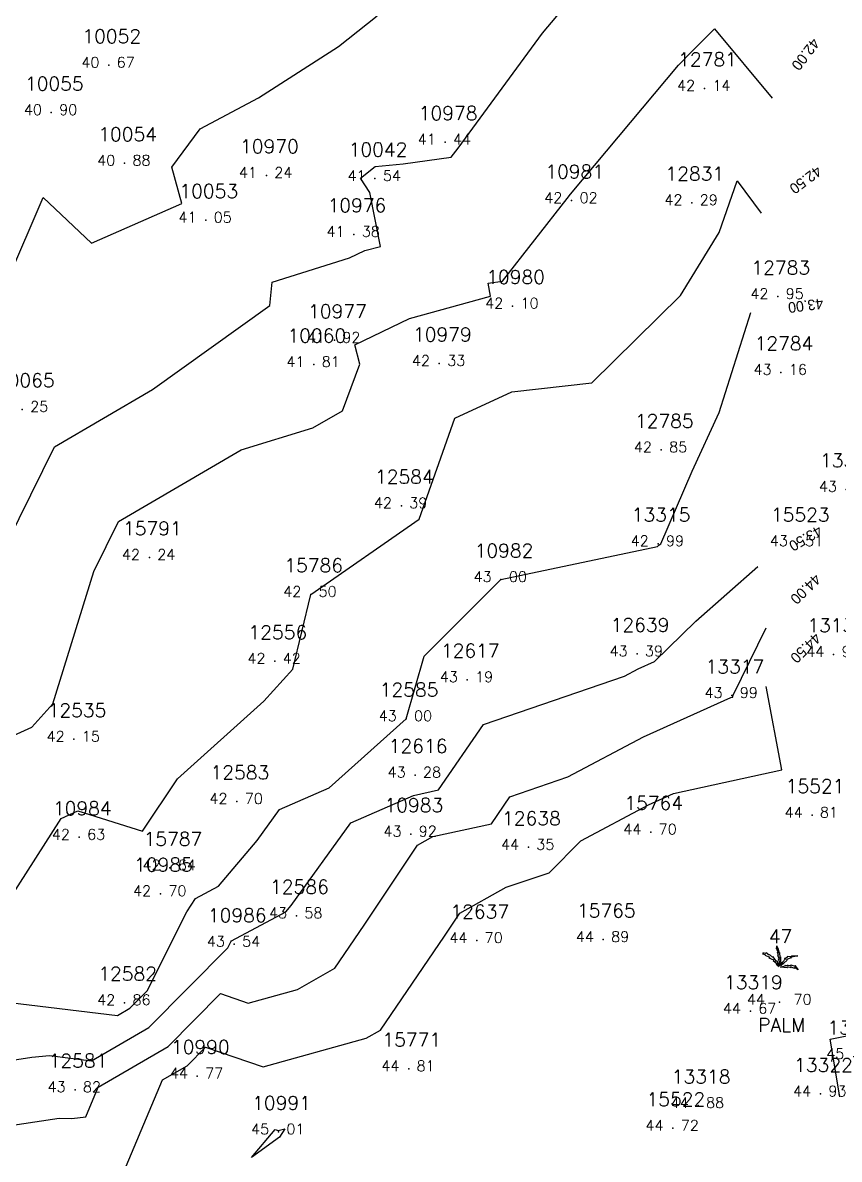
# Model space of a CAD drawing. Header units: millimetres. Extents: x 1412565 to 1412813, y 4931476 to 4931699.
# Drawn here: x 1412733.15 to 1412748.64, y 4931638.8 to 4931660.37 of the extents above; entities that cross this region are included whole.
import ezdxf
from ezdxf.enums import TextEntityAlignment as Align

# ---------------------------------------------------------------- set-up
doc = ezdxf.new("R2010")
doc.units = ezdxf.units.MM
for name, color, linetype in [('CIVIL', 50, 'Continuous'), ('CIVIL-DRAW', 80, 'Continuous'), ('CIVIL-NONAME', 130, 'Continuous'), ('CIVIL-TEXT', 240, 'Continuous'), ('CIVIL-Z', 50, 'Continuous'), ('Tcontours0', 7, 'Continuous'), ('Tcontours1', 7, 'Continuous'), ('Tcontours2', 7, 'Continuous')]:
    doc.layers.add(name, color=color, linetype=linetype)
doc.styles.add('CIVILCADMAIN', font='TXT.SHX')
doc.styles.add('MAVAT_HebTXT', font='hebtxt.shx')
doc.styles.get("Standard").update_dxf_attribs({"font": 'arial.ttf'})

# ---------------------------------------------------------------- blocks, each defined once
blk = doc.blocks.new('CIVIL-MA')
at = {"layer": 'CIVIL-DRAW'}
for points in [[(-0.029766, 3.39168), (-0.211154, 3.923261), (-0.275935, 3.858434), (-0.586886, 4.325189), (-0.651667, 4.273327), (-0.923749, 4.532635), (-0.949662, 4.467808), (-1.247656, 4.675254), (-1.325394, 4.623393), (-1.571563, 4.675254), (-1.532694, 4.584496), (-1.597476, 4.584496), (-1.33835, 4.532635), (-1.390175, 4.467808), (-0.910793, 4.286292), (-1.001487, 4.221465), (-0.560973, 4.03995), (-0.586886, 3.975123), (-0.211154, 3.650988), (-0.301848, 3.625057), (-0.029766, 3.39168)], [(0.009103, 3.469472), (-0.01681, 3.741746), (0.060928, 3.72878), (-0.081591, 4.117742), (0.009103, 4.091811), (-0.146372, 4.428912), (-0.068635, 4.441877), (-0.185241, 4.753047), (-0.094547, 4.727116), (-0.250023, 4.999389), (-0.146372, 4.960493), (-0.340717, 5.154974), (-0.237066, 5.129043), (-0.237066, 5.349455), (-0.159329, 5.038285), (-0.133416, 5.154974), (-0.029766, 4.649323), (0.022059, 4.727116), (0.035015, 4.260362), (0.099797, 4.325189), (0.099797, 3.767676), (0.177534, 3.793607), (0.035015, 3.521334)], [(0.112753, 3.469472), (0.371879, 3.780642), (0.281185, 3.780642), (0.605092, 4.156638), (0.488485, 4.156638), (0.799436, 4.312223), (0.734654, 4.338154), (1.265862, 4.37705), (1.149255, 4.402981), (1.745244, 4.390015), (1.032649, 4.260362), (1.123343, 4.221465), (0.682829, 4.052915), (0.734654, 4.001054), (0.125709, 3.443542)], [(0.125709, 3.365749), (0.579179, 3.443542), (0.514398, 3.508369), (0.825348, 3.482438), (0.760567, 3.534299), (1.136299, 3.482438), (1.084474, 3.547265), (1.486119, 3.417611), (1.473162, 3.495403), (1.797069, 3.08051), (1.44725, 3.287957), (1.44725, 3.197199), (1.071518, 3.352784), (1.110387, 3.262026), (0.708742, 3.365749), (0.760567, 3.274991), (0.086841, 3.326853)]]:
    blk.add_lwpolyline(points, dxfattribs=at)
blk.add_point((0, 0), dxfattribs=at)
blk.add_point((0, 0), dxfattribs=at)
at = {"layer": 'CIVIL-NONAME'}
blk.add_attdef('NAME', text='', height=1.8, dxfattribs=at).set_placement((0, 5.6), align=Align.CENTER)
at = {"layer": 'CIVIL-TEXT', "flags": 8}
blk.add_attdef('TEXT', text='', height=2, dxfattribs=at).set_placement((0.2, -3), align=Align.CENTER)
at = {"layer": 'CIVIL-Z'}
blk.add_attdef('Z1', text='', height=1.6, dxfattribs=at).set_placement((-1.35, -0.225), align=Align.RIGHT)
blk.add_attdef('Z2', (1.35, -0.225), '', height=1.6, dxfattribs=at)
blk = doc.blocks.new('CIVIL-ZZ')
at = {"layer": 'CIVIL-DRAW'}
blk.add_point((0, 0), dxfattribs=at)
at = {"layer": 'CIVIL-NONAME'}
blk.add_attdef('NAME', text='', height=1.8, dxfattribs=at).set_placement((0, 2.1), align=Align.CENTER)
at = {"layer": 'CIVIL-TEXT', "flags": 8}
blk.add_attdef('TEXT', text='', height=2, dxfattribs=at).set_placement((0.2, -3.3), align=Align.CENTER)
at = {"layer": 'CIVIL-Z'}
blk.add_attdef('Z1', text='', height=1.6, dxfattribs=at).set_placement((-0.75, -0.225), align=Align.RIGHT)
blk.add_attdef('Z2', (0.75, -0.225), '', height=1.6, dxfattribs=at)

msp = doc.modelspace()

# ---------------------------------------------------------------- linework, layer by layer
at = {"layer": 'Tcontours0', "elevation": 45}
for points in [[(1412748.646, 4931639.986), (1412748.461, 4931641.078), (1412749.058, 4931641.199)], [(1412737.486, 4931638.832), (1412737.936, 4931639.364), (1412737.994, 4931639.344), (1412738.123, 4931639.38), (1412738.021, 4931639.221), (1412737.486, 4931638.832)]]:
    msp.add_lwpolyline(points, dxfattribs=at)
at = {"layer": 'Tcontours1'}
for points, elevation in [([(1412722.771, 4931647.747), (1412725.739, 4931648.36), (1412726.521, 4931648.81), (1412728.992, 4931651.402), (1412730.07, 4931653.312), (1412732.189, 4931653.925), (1412733.533, 4931657.051), (1412734.451, 4931656.185), (1412736.167, 4931656.938), (1412735.977, 4931657.623), (1412736.511, 4931658.35), (1412737.619, 4931658.941), (1412739.139, 4931659.915), (1412739.87, 4931660.497)], 41), ([(1412732.549, 4931646.649), (1412733.322, 4931647.002), (1412733.72, 4931647.44), (1412734.496, 4931649.952), (1412734.966, 4931650.901), (1412737.291, 4931652.263), (1412738.653, 4931652.679), (1412739.214, 4931653.002), (1412739.54, 4931653.887), (1412739.448, 4931654.254), (1412740.487, 4931654.751), (1412742.022, 4931655.179), (1412741.974, 4931655.422), (1412742.246, 4931655.461), (1412743.477, 4931657.028), (1412743.539, 4931657.112), (1412745.586, 4931659.562), (1412745.848, 4931659.829), (1412746.272, 4931660.247), (1412747.361, 4931658.933)], 42), ([(1412732.901, 4931641.777), (1412734.943, 4931641.529), (1412735.181, 4931641.668), (1412735.508, 4931641.999), (1412736.26, 4931643.497), (1412736.428, 4931643.75), (1412736.859, 4931643.981), (1412737.595, 4931644.85), (1412738.021, 4931645.438), (1412738.958, 4931645.849), (1412740.42, 4931647.16), (1412740.762, 4931648.346), (1412742.22, 4931649.8), (1412745.19, 4931650.428), (1412745.214, 4931650.451), (1412745.251, 4931650.48), (1412745.846, 4931651.855), (1412746.358, 4931652.971), (1412746.958, 4931654.867)], 43), ([(1412730.226, 4931639.038), (1412733.837, 4931639.58), (1412734.08, 4931639.576), (1412734.344, 4931639.608), (1412734.58, 4931640.169), (1412735.904, 4931640.94), (1412736.898, 4931641.945), (1412737.423, 4931641.766), (1412738.359, 4931642.025), (1412739.067, 4931642.43), (1412739.622, 4931643.244), (1412740.638, 4931644.763), (1412740.925, 4931644.923), (1412742.037, 4931645.168), (1412742.39, 4931645.679), (1412743.491, 4931646.058), (1412744.921, 4931646.816), (1412746.578, 4931647.564), (1412746.619, 4931647.572), (1412746.621, 4931647.609), (1412747.247, 4931648.886)], 44)]:
    msp.add_lwpolyline(points, dxfattribs=dict(at, elevation=elevation))
at = {"layer": 'Tcontours2'}
for points, elevation in [([(1412732.623, 4931650.047), (1412733.749, 4931652.32), (1412735.609, 4931653.409), (1412737.834, 4931654.998), (1412737.882, 4931655.441), (1412739.348, 4931655.903), (1412739.635, 4931656.041), (1412739.932, 4931656.123), (1412739.73, 4931657.145), (1412739.555, 4931657.418), (1412739.833, 4931657.639), (1412740.362, 4931657.686), (1412741.276, 4931657.817), (1412741.408, 4931657.985), (1412743.009, 4931660.165), (1412743.824, 4931661.139)], 41.5), ([(1412732.914, 4931643.764), (1412733.875, 4931645.269), (1412734.193, 4931645.414), (1412735.42, 4931645.027), (1412736.086, 4931646.019), (1412737.724, 4931647.49), (1412738.273, 4931648.1), (1412738.61, 4931649.52), (1412740.671, 4931650.948), (1412741.347, 4931652.86), (1412742.426, 4931653.364), (1412743.944, 4931653.534), (1412745.623, 4931655.191), (1412746.359, 4931656.384), (1412746.698, 4931657.364), (1412747.158, 4931656.755)], 42.5), ([(1412725.837, 4931638.429), (1412726.859, 4931639.146), (1412727.851, 4931639.777), (1412728.85, 4931639.893), (1412729.961, 4931640.1), (1412730.208, 4931640.258), (1412733.322, 4931640.74), (1412733.657, 4931640.767), (1412734.453, 4931640.67), (1412735.542, 4931641.304), (1412737.038, 4931642.815), (1412737.093, 4931642.926), (1412737.106, 4931642.944), (1412738.136, 4931643.497), (1412738.237, 4931643.617), (1412739.374, 4931645.183), (1412740.562, 4931645.705), (1412741.032, 4931645.808), (1412741.89, 4931647.05), (1412744.564, 4931647.969), (1412744.822, 4931648.106), (1412745.13, 4931648.245), (1412745.914, 4931649.011), (1412747.093, 4931650.051)], 43.5), ([(1412734.909, 4931638.187), (1412735.801, 4931640.306), (1412736.265, 4931640.576), (1412736.614, 4931640.929), (1412737.709, 4931640.555), (1412739.662, 4931641.096), (1412739.933, 4931641.251), (1412741.149, 4931643.034), (1412741.439, 4931643.468), (1412742.32, 4931643.961), (1412743.134, 4931644.234), (1412743.734, 4931644.844), (1412745.02, 4931645.526), (1412745.494, 4931645.74), (1412747.545, 4931646.188), (1412747.247, 4931647.769)], 44.5)]:
    msp.add_lwpolyline(points, dxfattribs=dict(at, elevation=elevation))

# ---------------------------------------------------------------- block references
at = {"layer": 'CIVIL'}
ref = msp.add_blockref('CIVIL-ZZ', (1412734.78, 4931659.56, 40.67), dxfattribs=dict(at, xscale=0.2, yscale=0.2))
ref.add_attrib('Z2', '67', (1412734.93, 4931659.515), dxfattribs={"layer": 'CIVIL-Z', "height": 0.2, "style": 'CIVILCADMAIN'})
ref.add_attrib('Z1', '40', (1412734.26, 4931659.515), dxfattribs={"layer": 'CIVIL-Z', "height": 0.2, "style": 'CIVILCADMAIN'})
ref.add_attrib('NAME', '10052', (1412734.28, 4931659.98), dxfattribs={"layer": 'CIVIL-NONAME', "height": 0.26, "style": 'CIVILCADMAIN'})
ref = msp.add_blockref('CIVIL-ZZ', (1412746.08, 4931659.12, 42.14), dxfattribs=dict(at, xscale=0.2, yscale=0.2))
ref.add_attrib('Z2', '14', (1412746.23, 4931659.075), dxfattribs={"layer": 'CIVIL-Z', "height": 0.2, "style": 'CIVILCADMAIN'})
ref.add_attrib('Z1', '42', (1412745.56, 4931659.075), dxfattribs={"layer": 'CIVIL-Z', "height": 0.2, "style": 'CIVILCADMAIN'})
ref.add_attrib('NAME', '12781', (1412745.58, 4931659.54), dxfattribs={"layer": 'CIVIL-NONAME', "height": 0.26, "style": 'CIVILCADMAIN'})
ref = msp.add_blockref('CIVIL-ZZ', (1412733.69, 4931658.66, 40.9), dxfattribs=dict(at, xscale=0.2, yscale=0.2))
ref.add_attrib('Z2', '90', (1412733.84, 4931658.615), dxfattribs={"layer": 'CIVIL-Z', "height": 0.2, "style": 'CIVILCADMAIN'})
ref.add_attrib('Z1', '40', (1412733.17, 4931658.615), dxfattribs={"layer": 'CIVIL-Z', "height": 0.2, "style": 'CIVILCADMAIN'})
ref.add_attrib('NAME', '10055', (1412733.19, 4931659.08), dxfattribs={"layer": 'CIVIL-NONAME', "height": 0.26, "style": 'CIVILCADMAIN'})
ref = msp.add_blockref('CIVIL-ZZ', (1412741.16, 4931658.1, 41.44), dxfattribs=dict(at, xscale=0.2, yscale=0.2))
ref.add_attrib('Z2', '44', (1412741.31, 4931658.055), dxfattribs={"layer": 'CIVIL-Z', "height": 0.2, "style": 'CIVILCADMAIN'})
ref.add_attrib('Z1', '41', (1412740.64, 4931658.055), dxfattribs={"layer": 'CIVIL-Z', "height": 0.2, "style": 'CIVILCADMAIN'})
ref.add_attrib('NAME', '10978', (1412740.66, 4931658.52), dxfattribs={"layer": 'CIVIL-NONAME', "height": 0.26, "style": 'CIVILCADMAIN'})
ref = msp.add_blockref('CIVIL-ZZ', (1412735.08, 4931657.7, 40.88), dxfattribs=dict(at, xscale=0.2, yscale=0.2))
ref.add_attrib('Z2', '88', (1412735.23, 4931657.655), dxfattribs={"layer": 'CIVIL-Z', "height": 0.2, "style": 'CIVILCADMAIN'})
ref.add_attrib('Z1', '40', (1412734.56, 4931657.655), dxfattribs={"layer": 'CIVIL-Z', "height": 0.2, "style": 'CIVILCADMAIN'})
ref.add_attrib('NAME', '10054', (1412734.58, 4931658.12), dxfattribs={"layer": 'CIVIL-NONAME', "height": 0.26, "style": 'CIVILCADMAIN'})
ref = msp.add_blockref('CIVIL-ZZ', (1412737.77, 4931657.47, 41.24), dxfattribs=dict(at, xscale=0.2, yscale=0.2))
ref.add_attrib('Z2', '24', (1412737.92, 4931657.425), dxfattribs={"layer": 'CIVIL-Z', "height": 0.2, "style": 'CIVILCADMAIN'})
ref.add_attrib('Z1', '41', (1412737.25, 4931657.425), dxfattribs={"layer": 'CIVIL-Z', "height": 0.2, "style": 'CIVILCADMAIN'})
ref.add_attrib('NAME', '10970', (1412737.27, 4931657.89), dxfattribs={"layer": 'CIVIL-NONAME', "height": 0.26, "style": 'CIVILCADMAIN'})
ref = msp.add_blockref('CIVIL-ZZ', (1412739.83, 4931657.41, 41.54), dxfattribs=dict(at, xscale=0.2, yscale=0.2))
ref.add_attrib('Z2', '54', (1412739.98, 4931657.365), dxfattribs={"layer": 'CIVIL-Z', "height": 0.2, "style": 'CIVILCADMAIN'})
ref.add_attrib('Z1', '41', (1412739.31, 4931657.365), dxfattribs={"layer": 'CIVIL-Z', "height": 0.2, "style": 'CIVILCADMAIN'})
ref.add_attrib('NAME', '10042', (1412739.33, 4931657.83), dxfattribs={"layer": 'CIVIL-NONAME', "height": 0.26, "style": 'CIVILCADMAIN'})
ref = msp.add_blockref('CIVIL-ZZ', (1412743.56, 4931656.99, 42.02), dxfattribs=dict(at, xscale=0.2, yscale=0.2))
ref.add_attrib('Z2', '02', (1412743.71, 4931656.945), dxfattribs={"layer": 'CIVIL-Z', "height": 0.2, "style": 'CIVILCADMAIN'})
ref.add_attrib('Z1', '42', (1412743.04, 4931656.945), dxfattribs={"layer": 'CIVIL-Z', "height": 0.2, "style": 'CIVILCADMAIN'})
ref.add_attrib('NAME', '10981', (1412743.06, 4931657.41), dxfattribs={"layer": 'CIVIL-NONAME', "height": 0.26, "style": 'CIVILCADMAIN'})
ref = msp.add_blockref('CIVIL-ZZ', (1412745.84, 4931656.95, 42.29), dxfattribs=dict(at, xscale=0.2, yscale=0.2))
ref.add_attrib('Z2', '29', (1412745.99, 4931656.905), dxfattribs={"layer": 'CIVIL-Z', "height": 0.2, "style": 'CIVILCADMAIN'})
ref.add_attrib('Z1', '42', (1412745.32, 4931656.905), dxfattribs={"layer": 'CIVIL-Z', "height": 0.2, "style": 'CIVILCADMAIN'})
ref.add_attrib('NAME', '12831', (1412745.34, 4931657.37), dxfattribs={"layer": 'CIVIL-NONAME', "height": 0.26, "style": 'CIVILCADMAIN'})
ref = msp.add_blockref('CIVIL-ZZ', (1412736.62, 4931656.62, 41.05), dxfattribs=dict(at, xscale=0.2, yscale=0.2))
ref.add_attrib('Z2', '05', (1412736.77, 4931656.575), dxfattribs={"layer": 'CIVIL-Z', "height": 0.2, "style": 'CIVILCADMAIN'})
ref.add_attrib('Z1', '41', (1412736.1, 4931656.575), dxfattribs={"layer": 'CIVIL-Z', "height": 0.2, "style": 'CIVILCADMAIN'})
ref.add_attrib('NAME', '10053', (1412736.12, 4931657.04), dxfattribs={"layer": 'CIVIL-NONAME', "height": 0.26, "style": 'CIVILCADMAIN'})
ref = msp.add_blockref('CIVIL-ZZ', (1412739.43, 4931656.35, 41.38), dxfattribs=dict(at, xscale=0.2, yscale=0.2))
ref.add_attrib('Z2', '38', (1412739.58, 4931656.305), dxfattribs={"layer": 'CIVIL-Z', "height": 0.2, "style": 'CIVILCADMAIN'})
ref.add_attrib('Z1', '41', (1412738.91, 4931656.305), dxfattribs={"layer": 'CIVIL-Z', "height": 0.2, "style": 'CIVILCADMAIN'})
ref.add_attrib('NAME', '10976', (1412738.93, 4931656.77), dxfattribs={"layer": 'CIVIL-NONAME', "height": 0.26, "style": 'CIVILCADMAIN'})
ref = msp.add_blockref('CIVIL-ZZ', (1412747.47, 4931655.17, 42.95), dxfattribs=dict(at, xscale=0.2, yscale=0.2))
ref.add_attrib('Z2', '95', (1412747.62, 4931655.125), dxfattribs={"layer": 'CIVIL-Z', "height": 0.2, "style": 'CIVILCADMAIN'})
ref.add_attrib('Z1', '42', (1412746.95, 4931655.125), dxfattribs={"layer": 'CIVIL-Z', "height": 0.2, "style": 'CIVILCADMAIN'})
ref.add_attrib('NAME', '12783', (1412746.97, 4931655.59), dxfattribs={"layer": 'CIVIL-NONAME', "height": 0.26, "style": 'CIVILCADMAIN'})
ref = msp.add_blockref('CIVIL-ZZ', (1412742.44, 4931654.99, 42.1), dxfattribs=dict(at, xscale=0.2, yscale=0.2))
ref.add_attrib('Z2', '10', (1412742.59, 4931654.945), dxfattribs={"layer": 'CIVIL-Z', "height": 0.2, "style": 'CIVILCADMAIN'})
ref.add_attrib('Z1', '42', (1412741.92, 4931654.945), dxfattribs={"layer": 'CIVIL-Z', "height": 0.2, "style": 'CIVILCADMAIN'})
ref.add_attrib('NAME', '10980', (1412741.94, 4931655.41), dxfattribs={"layer": 'CIVIL-NONAME', "height": 0.26, "style": 'CIVILCADMAIN'})
ref = msp.add_blockref('CIVIL-ZZ', (1412739.06, 4931654.34, 41.92), dxfattribs=dict(at, xscale=0.2, yscale=0.2))
ref.add_attrib('Z2', '92', (1412739.21, 4931654.295), dxfattribs={"layer": 'CIVIL-Z', "height": 0.2, "style": 'CIVILCADMAIN'})
ref.add_attrib('Z1', '41', (1412738.54, 4931654.295), dxfattribs={"layer": 'CIVIL-Z', "height": 0.2, "style": 'CIVILCADMAIN'})
ref.add_attrib('NAME', '10977', (1412738.56, 4931654.76), dxfattribs={"layer": 'CIVIL-NONAME', "height": 0.26, "style": 'CIVILCADMAIN'})
ref = msp.add_blockref('CIVIL-ZZ', (1412738.67, 4931653.88, 41.81), dxfattribs=dict(at, xscale=0.2, yscale=0.2))
ref.add_attrib('Z2', '81', (1412738.82, 4931653.835), dxfattribs={"layer": 'CIVIL-Z', "height": 0.2, "style": 'CIVILCADMAIN'})
ref.add_attrib('Z1', '41', (1412738.15, 4931653.835), dxfattribs={"layer": 'CIVIL-Z', "height": 0.2, "style": 'CIVILCADMAIN'})
ref.add_attrib('NAME', '10060', (1412738.17, 4931654.3), dxfattribs={"layer": 'CIVIL-NONAME', "height": 0.26, "style": 'CIVILCADMAIN'})
ref = msp.add_blockref('CIVIL-ZZ', (1412741.05, 4931653.9, 42.33), dxfattribs=dict(at, xscale=0.2, yscale=0.2))
ref.add_attrib('Z2', '33', (1412741.2, 4931653.855), dxfattribs={"layer": 'CIVIL-Z', "height": 0.2, "style": 'CIVILCADMAIN'})
ref.add_attrib('Z1', '42', (1412740.53, 4931653.855), dxfattribs={"layer": 'CIVIL-Z', "height": 0.2, "style": 'CIVILCADMAIN'})
ref.add_attrib('NAME', '10979', (1412740.55, 4931654.32), dxfattribs={"layer": 'CIVIL-NONAME', "height": 0.26, "style": 'CIVILCADMAIN'})
ref = msp.add_blockref('CIVIL-ZZ', (1412747.53, 4931653.73, 43.16), dxfattribs=dict(at, xscale=0.2, yscale=0.2))
ref.add_attrib('Z2', '16', (1412747.68, 4931653.685), dxfattribs={"layer": 'CIVIL-Z', "height": 0.2, "style": 'CIVILCADMAIN'})
ref.add_attrib('Z1', '43', (1412747.01, 4931653.685), dxfattribs={"layer": 'CIVIL-Z', "height": 0.2, "style": 'CIVILCADMAIN'})
ref.add_attrib('NAME', '12784', (1412747.03, 4931654.15), dxfattribs={"layer": 'CIVIL-NONAME', "height": 0.26, "style": 'CIVILCADMAIN'})
ref = msp.add_blockref('CIVIL-ZZ', (1412733.14, 4931653.03, 41.25), dxfattribs=dict(at, xscale=0.2, yscale=0.2))
ref.add_attrib('Z2', '25', (1412733.29, 4931652.985), dxfattribs={"layer": 'CIVIL-Z', "height": 0.2, "style": 'CIVILCADMAIN'})
ref.add_attrib('Z1', '41', (1412732.62, 4931652.985), dxfattribs={"layer": 'CIVIL-Z', "height": 0.2, "style": 'CIVILCADMAIN'})
ref.add_attrib('NAME', '10065', (1412732.64, 4931653.45), dxfattribs={"layer": 'CIVIL-NONAME', "height": 0.26, "style": 'CIVILCADMAIN'})
ref = msp.add_blockref('CIVIL-ZZ', (1412745.26, 4931652.26, 42.85), dxfattribs=dict(at, xscale=0.2, yscale=0.2))
ref.add_attrib('Z2', '85', (1412745.41, 4931652.215), dxfattribs={"layer": 'CIVIL-Z', "height": 0.2, "style": 'CIVILCADMAIN'})
ref.add_attrib('Z1', '42', (1412744.74, 4931652.215), dxfattribs={"layer": 'CIVIL-Z', "height": 0.2, "style": 'CIVILCADMAIN'})
ref.add_attrib('NAME', '12785', (1412744.76, 4931652.68), dxfattribs={"layer": 'CIVIL-NONAME', "height": 0.26, "style": 'CIVILCADMAIN'})
ref = msp.add_blockref('CIVIL-ZZ', (1412748.77, 4931651.51, 43.2), dxfattribs=dict(at, xscale=0.2, yscale=0.2))
ref.add_attrib('Z2', '20', (1412748.92, 4931651.465), dxfattribs={"layer": 'CIVIL-Z', "height": 0.2, "style": 'CIVILCADMAIN'})
ref.add_attrib('Z1', '43', (1412748.25, 4931651.465), dxfattribs={"layer": 'CIVIL-Z', "height": 0.2, "style": 'CIVILCADMAIN'})
ref.add_attrib('NAME', '13316', (1412748.27, 4931651.93), dxfattribs={"layer": 'CIVIL-NONAME', "height": 0.26, "style": 'CIVILCADMAIN'})
ref = msp.add_blockref('CIVIL-ZZ', (1412740.33, 4931651.2, 42.39), dxfattribs=dict(at, xscale=0.2, yscale=0.2))
ref.add_attrib('Z2', '39', (1412740.48, 4931651.155), dxfattribs={"layer": 'CIVIL-Z', "height": 0.2, "style": 'CIVILCADMAIN'})
ref.add_attrib('Z1', '42', (1412739.81, 4931651.155), dxfattribs={"layer": 'CIVIL-Z', "height": 0.2, "style": 'CIVILCADMAIN'})
ref.add_attrib('NAME', '12584', (1412739.83, 4931651.62), dxfattribs={"layer": 'CIVIL-NONAME', "height": 0.26, "style": 'CIVILCADMAIN'})
ref = msp.add_blockref('CIVIL-ZZ', (1412745.2, 4931650.48, 42.99), dxfattribs=dict(at, xscale=0.2, yscale=0.2))
ref.add_attrib('Z2', '99', (1412745.35, 4931650.435), dxfattribs={"layer": 'CIVIL-Z', "height": 0.2, "style": 'CIVILCADMAIN'})
ref.add_attrib('Z1', '42', (1412744.68, 4931650.435), dxfattribs={"layer": 'CIVIL-Z', "height": 0.2, "style": 'CIVILCADMAIN'})
ref.add_attrib('NAME', '13315', (1412744.7, 4931650.9), dxfattribs={"layer": 'CIVIL-NONAME', "height": 0.26, "style": 'CIVILCADMAIN'})
ref = msp.add_blockref('CIVIL-ZZ', (1412747.84, 4931650.48, 43.51), dxfattribs=dict(at, xscale=0.2, yscale=0.2))
ref.add_attrib('Z2', '51', (1412747.99, 4931650.435), dxfattribs={"layer": 'CIVIL-Z', "height": 0.2, "style": 'CIVILCADMAIN'})
ref.add_attrib('Z1', '43', (1412747.32, 4931650.435), dxfattribs={"layer": 'CIVIL-Z', "height": 0.2, "style": 'CIVILCADMAIN'})
ref.add_attrib('NAME', '15523', (1412747.34, 4931650.9), dxfattribs={"layer": 'CIVIL-NONAME', "height": 0.26, "style": 'CIVILCADMAIN'})
ref = msp.add_blockref('CIVIL-ZZ', (1412735.55, 4931650.22, 42.24), dxfattribs=dict(at, xscale=0.2, yscale=0.2))
ref.add_attrib('Z2', '24', (1412735.7, 4931650.175), dxfattribs={"layer": 'CIVIL-Z', "height": 0.2, "style": 'CIVILCADMAIN'})
ref.add_attrib('Z1', '42', (1412735.03, 4931650.175), dxfattribs={"layer": 'CIVIL-Z', "height": 0.2, "style": 'CIVILCADMAIN'})
ref.add_attrib('NAME', '15791', (1412735.05, 4931650.64), dxfattribs={"layer": 'CIVIL-NONAME', "height": 0.26, "style": 'CIVILCADMAIN'})
ref = msp.add_blockref('CIVIL-ZZ', (1412742.22, 4931649.8, 43), dxfattribs=dict(at, xscale=0.2, yscale=0.2))
ref.add_attrib('Z2', '00', (1412742.37, 4931649.755), dxfattribs={"layer": 'CIVIL-Z', "height": 0.2, "style": 'CIVILCADMAIN'})
ref.add_attrib('Z1', '43', (1412741.7, 4931649.755), dxfattribs={"layer": 'CIVIL-Z', "height": 0.2, "style": 'CIVILCADMAIN'})
ref.add_attrib('NAME', '10982', (1412741.72, 4931650.22), dxfattribs={"layer": 'CIVIL-NONAME', "height": 0.26, "style": 'CIVILCADMAIN'})
ref = msp.add_blockref('CIVIL-ZZ', (1412738.61, 4931649.52, 42.5), dxfattribs=dict(at, xscale=0.2, yscale=0.2))
ref.add_attrib('Z2', '50', (1412738.76, 4931649.475), dxfattribs={"layer": 'CIVIL-Z', "height": 0.2, "style": 'CIVILCADMAIN'})
ref.add_attrib('Z1', '42', (1412738.09, 4931649.475), dxfattribs={"layer": 'CIVIL-Z', "height": 0.2, "style": 'CIVILCADMAIN'})
ref.add_attrib('NAME', '15786', (1412738.11, 4931649.94), dxfattribs={"layer": 'CIVIL-NONAME', "height": 0.26, "style": 'CIVILCADMAIN'})
ref = msp.add_blockref('CIVIL-ZZ', (1412737.93, 4931648.25, 42.42), dxfattribs=dict(at, xscale=0.2, yscale=0.2))
ref.add_attrib('Z2', '42', (1412738.08, 4931648.205), dxfattribs={"layer": 'CIVIL-Z', "height": 0.2, "style": 'CIVILCADMAIN'})
ref.add_attrib('Z1', '42', (1412737.41, 4931648.205), dxfattribs={"layer": 'CIVIL-Z', "height": 0.2, "style": 'CIVILCADMAIN'})
ref.add_attrib('NAME', '12556', (1412737.43, 4931648.67), dxfattribs={"layer": 'CIVIL-NONAME', "height": 0.26, "style": 'CIVILCADMAIN'})
ref = msp.add_blockref('CIVIL-ZZ', (1412744.8, 4931648.39, 43.39), dxfattribs=dict(at, xscale=0.2, yscale=0.2))
ref.add_attrib('Z2', '39', (1412744.95, 4931648.345), dxfattribs={"layer": 'CIVIL-Z', "height": 0.2, "style": 'CIVILCADMAIN'})
ref.add_attrib('Z1', '43', (1412744.28, 4931648.345), dxfattribs={"layer": 'CIVIL-Z', "height": 0.2, "style": 'CIVILCADMAIN'})
ref.add_attrib('NAME', '12639', (1412744.3, 4931648.81), dxfattribs={"layer": 'CIVIL-NONAME', "height": 0.26, "style": 'CIVILCADMAIN'})
ref = msp.add_blockref('CIVIL-ZZ', (1412748.53, 4931648.38, 44.9), dxfattribs=dict(at, xscale=0.2, yscale=0.2))
ref.add_attrib('Z2', '90', (1412748.68, 4931648.335), dxfattribs={"layer": 'CIVIL-Z', "height": 0.2, "style": 'CIVILCADMAIN'})
ref.add_attrib('Z1', '44', (1412748.01, 4931648.335), dxfattribs={"layer": 'CIVIL-Z', "height": 0.2, "style": 'CIVILCADMAIN'})
ref.add_attrib('NAME', '13134', (1412748.03, 4931648.8), dxfattribs={"layer": 'CIVIL-NONAME', "height": 0.26, "style": 'CIVILCADMAIN'})
ref = msp.add_blockref('CIVIL-ZZ', (1412741.58, 4931647.9, 43.19), dxfattribs=dict(at, xscale=0.2, yscale=0.2))
ref.add_attrib('Z2', '19', (1412741.73, 4931647.855), dxfattribs={"layer": 'CIVIL-Z', "height": 0.2, "style": 'CIVILCADMAIN'})
ref.add_attrib('Z1', '43', (1412741.06, 4931647.855), dxfattribs={"layer": 'CIVIL-Z', "height": 0.2, "style": 'CIVILCADMAIN'})
ref.add_attrib('NAME', '12617', (1412741.08, 4931648.32), dxfattribs={"layer": 'CIVIL-NONAME', "height": 0.26, "style": 'CIVILCADMAIN'})
ref = msp.add_blockref('CIVIL-ZZ', (1412746.6, 4931647.6, 43.99), dxfattribs=dict(at, xscale=0.2, yscale=0.2))
ref.add_attrib('Z2', '99', (1412746.75, 4931647.555), dxfattribs={"layer": 'CIVIL-Z', "height": 0.2, "style": 'CIVILCADMAIN'})
ref.add_attrib('Z1', '43', (1412746.08, 4931647.555), dxfattribs={"layer": 'CIVIL-Z', "height": 0.2, "style": 'CIVILCADMAIN'})
ref.add_attrib('NAME', '13317', (1412746.1, 4931648.02), dxfattribs={"layer": 'CIVIL-NONAME', "height": 0.26, "style": 'CIVILCADMAIN'})
ref = msp.add_blockref('CIVIL-ZZ', (1412740.42, 4931647.16, 43), dxfattribs=dict(at, xscale=0.2, yscale=0.2))
ref.add_attrib('Z2', '00', (1412740.57, 4931647.115), dxfattribs={"layer": 'CIVIL-Z', "height": 0.2, "style": 'CIVILCADMAIN'})
ref.add_attrib('Z1', '43', (1412739.9, 4931647.115), dxfattribs={"layer": 'CIVIL-Z', "height": 0.2, "style": 'CIVILCADMAIN'})
ref.add_attrib('NAME', '12585', (1412739.92, 4931647.58), dxfattribs={"layer": 'CIVIL-NONAME', "height": 0.26, "style": 'CIVILCADMAIN'})
ref = msp.add_blockref('CIVIL-ZZ', (1412734.12, 4931646.77, 42.15), dxfattribs=dict(at, xscale=0.2, yscale=0.2))
ref.add_attrib('Z2', '15', (1412734.27, 4931646.725), dxfattribs={"layer": 'CIVIL-Z', "height": 0.2, "style": 'CIVILCADMAIN'})
ref.add_attrib('Z1', '42', (1412733.6, 4931646.725), dxfattribs={"layer": 'CIVIL-Z', "height": 0.2, "style": 'CIVILCADMAIN'})
ref.add_attrib('NAME', '12535', (1412733.62, 4931647.19), dxfattribs={"layer": 'CIVIL-NONAME', "height": 0.26, "style": 'CIVILCADMAIN'})
ref = msp.add_blockref('CIVIL-ZZ', (1412740.59, 4931646.09, 43.28), dxfattribs=dict(at, xscale=0.2, yscale=0.2))
ref.add_attrib('Z2', '28', (1412740.74, 4931646.045), dxfattribs={"layer": 'CIVIL-Z', "height": 0.2, "style": 'CIVILCADMAIN'})
ref.add_attrib('Z1', '43', (1412740.07, 4931646.045), dxfattribs={"layer": 'CIVIL-Z', "height": 0.2, "style": 'CIVILCADMAIN'})
ref.add_attrib('NAME', '12616', (1412740.09, 4931646.51), dxfattribs={"layer": 'CIVIL-NONAME', "height": 0.26, "style": 'CIVILCADMAIN'})
ref = msp.add_blockref('CIVIL-ZZ', (1412737.21, 4931645.59, 42.7), dxfattribs=dict(at, xscale=0.2, yscale=0.2))
ref.add_attrib('Z2', '70', (1412737.36, 4931645.545), dxfattribs={"layer": 'CIVIL-Z', "height": 0.2, "style": 'CIVILCADMAIN'})
ref.add_attrib('Z1', '42', (1412736.69, 4931645.545), dxfattribs={"layer": 'CIVIL-Z', "height": 0.2, "style": 'CIVILCADMAIN'})
ref.add_attrib('NAME', '12583', (1412736.71, 4931646.01), dxfattribs={"layer": 'CIVIL-NONAME', "height": 0.26, "style": 'CIVILCADMAIN'})
ref = msp.add_blockref('CIVIL-ZZ', (1412748.12, 4931645.33, 44.81), dxfattribs=dict(at, xscale=0.2, yscale=0.2))
ref.add_attrib('Z2', '81', (1412748.27, 4931645.285), dxfattribs={"layer": 'CIVIL-Z', "height": 0.2, "style": 'CIVILCADMAIN'})
ref.add_attrib('Z1', '44', (1412747.6, 4931645.285), dxfattribs={"layer": 'CIVIL-Z', "height": 0.2, "style": 'CIVILCADMAIN'})
ref.add_attrib('NAME', '15521', (1412747.62, 4931645.75), dxfattribs={"layer": 'CIVIL-NONAME', "height": 0.26, "style": 'CIVILCADMAIN'})
ref = msp.add_blockref('CIVIL-ZZ', (1412740.51, 4931644.97, 43.92), dxfattribs=dict(at, xscale=0.2, yscale=0.2))
ref.add_attrib('Z2', '92', (1412740.66, 4931644.925), dxfattribs={"layer": 'CIVIL-Z', "height": 0.2, "style": 'CIVILCADMAIN'})
ref.add_attrib('Z1', '43', (1412739.99, 4931644.925), dxfattribs={"layer": 'CIVIL-Z', "height": 0.2, "style": 'CIVILCADMAIN'})
ref.add_attrib('NAME', '10983', (1412740.01, 4931645.39), dxfattribs={"layer": 'CIVIL-NONAME', "height": 0.26, "style": 'CIVILCADMAIN'})
ref = msp.add_blockref('CIVIL-ZZ', (1412745.06, 4931645.01, 44.7), dxfattribs=dict(at, xscale=0.2, yscale=0.2))
ref.add_attrib('Z2', '70', (1412745.21, 4931644.965), dxfattribs={"layer": 'CIVIL-Z', "height": 0.2, "style": 'CIVILCADMAIN'})
ref.add_attrib('Z1', '44', (1412744.54, 4931644.965), dxfattribs={"layer": 'CIVIL-Z', "height": 0.2, "style": 'CIVILCADMAIN'})
ref.add_attrib('NAME', '15764', (1412744.56, 4931645.43), dxfattribs={"layer": 'CIVIL-NONAME', "height": 0.26, "style": 'CIVILCADMAIN'})
ref = msp.add_blockref('CIVIL-ZZ', (1412734.22, 4931644.91, 42.63), dxfattribs=dict(at, xscale=0.2, yscale=0.2))
ref.add_attrib('Z2', '63', (1412734.37, 4931644.865), dxfattribs={"layer": 'CIVIL-Z', "height": 0.2, "style": 'CIVILCADMAIN'})
ref.add_attrib('Z1', '42', (1412733.7, 4931644.865), dxfattribs={"layer": 'CIVIL-Z', "height": 0.2, "style": 'CIVILCADMAIN'})
ref.add_attrib('NAME', '10984', (1412733.72, 4931645.33), dxfattribs={"layer": 'CIVIL-NONAME', "height": 0.26, "style": 'CIVILCADMAIN'})
ref = msp.add_blockref('CIVIL-ZZ', (1412742.74, 4931644.72, 44.35), dxfattribs=dict(at, xscale=0.2, yscale=0.2))
ref.add_attrib('Z2', '35', (1412742.89, 4931644.675), dxfattribs={"layer": 'CIVIL-Z', "height": 0.2, "style": 'CIVILCADMAIN'})
ref.add_attrib('Z1', '44', (1412742.22, 4931644.675), dxfattribs={"layer": 'CIVIL-Z', "height": 0.2, "style": 'CIVILCADMAIN'})
ref.add_attrib('NAME', '12638', (1412742.24, 4931645.14), dxfattribs={"layer": 'CIVIL-NONAME', "height": 0.26, "style": 'CIVILCADMAIN'})
ref = msp.add_blockref('CIVIL-ZZ', (1412735.94, 4931644.33, 42.64), dxfattribs=dict(at, xscale=0.2, yscale=0.2))
ref.add_attrib('Z2', '64', (1412736.09, 4931644.285), dxfattribs={"layer": 'CIVIL-Z', "height": 0.2, "style": 'CIVILCADMAIN'})
ref.add_attrib('Z1', '42', (1412735.42, 4931644.285), dxfattribs={"layer": 'CIVIL-Z', "height": 0.2, "style": 'CIVILCADMAIN'})
ref.add_attrib('NAME', '15787', (1412735.44, 4931644.75), dxfattribs={"layer": 'CIVIL-NONAME', "height": 0.26, "style": 'CIVILCADMAIN'})
ref = msp.add_blockref('CIVIL-ZZ', (1412735.76, 4931643.84, 42.7), dxfattribs=dict(at, xscale=0.2, yscale=0.2))
ref.add_attrib('Z2', '70', (1412735.91, 4931643.795), dxfattribs={"layer": 'CIVIL-Z', "height": 0.2, "style": 'CIVILCADMAIN'})
ref.add_attrib('Z1', '42', (1412735.24, 4931643.795), dxfattribs={"layer": 'CIVIL-Z', "height": 0.2, "style": 'CIVILCADMAIN'})
ref.add_attrib('NAME', '10985', (1412735.26, 4931644.26), dxfattribs={"layer": 'CIVIL-NONAME', "height": 0.26, "style": 'CIVILCADMAIN'})
ref = msp.add_blockref('CIVIL-ZZ', (1412738.34, 4931643.42, 43.58), dxfattribs=dict(at, xscale=0.2, yscale=0.2))
ref.add_attrib('Z2', '58', (1412738.49, 4931643.375), dxfattribs={"layer": 'CIVIL-Z', "height": 0.2, "style": 'CIVILCADMAIN'})
ref.add_attrib('Z1', '43', (1412737.82, 4931643.375), dxfattribs={"layer": 'CIVIL-Z', "height": 0.2, "style": 'CIVILCADMAIN'})
ref.add_attrib('NAME', '12586', (1412737.84, 4931643.84), dxfattribs={"layer": 'CIVIL-NONAME', "height": 0.26, "style": 'CIVILCADMAIN'})
ref = msp.add_blockref('CIVIL-ZZ', (1412737.16, 4931642.88, 43.54), dxfattribs=dict(at, xscale=0.2, yscale=0.2))
ref.add_attrib('Z2', '54', (1412737.31, 4931642.835), dxfattribs={"layer": 'CIVIL-Z', "height": 0.2, "style": 'CIVILCADMAIN'})
ref.add_attrib('Z1', '43', (1412736.64, 4931642.835), dxfattribs={"layer": 'CIVIL-Z', "height": 0.2, "style": 'CIVILCADMAIN'})
ref.add_attrib('NAME', '10986', (1412736.66, 4931643.3), dxfattribs={"layer": 'CIVIL-NONAME', "height": 0.26, "style": 'CIVILCADMAIN'})
ref = msp.add_blockref('CIVIL-ZZ', (1412741.76, 4931642.95, 44.7), dxfattribs=dict(at, xscale=0.2, yscale=0.2))
ref.add_attrib('Z2', '70', (1412741.91, 4931642.905), dxfattribs={"layer": 'CIVIL-Z', "height": 0.2, "style": 'CIVILCADMAIN'})
ref.add_attrib('Z1', '44', (1412741.24, 4931642.905), dxfattribs={"layer": 'CIVIL-Z', "height": 0.2, "style": 'CIVILCADMAIN'})
ref.add_attrib('NAME', '12637', (1412741.26, 4931643.37), dxfattribs={"layer": 'CIVIL-NONAME', "height": 0.26, "style": 'CIVILCADMAIN'})
ref = msp.add_blockref('CIVIL-ZZ', (1412744.16, 4931642.97, 44.89), dxfattribs=dict(at, xscale=0.2, yscale=0.2))
ref.add_attrib('Z2', '89', (1412744.31, 4931642.925), dxfattribs={"layer": 'CIVIL-Z', "height": 0.2, "style": 'CIVILCADMAIN'})
ref.add_attrib('Z1', '44', (1412743.64, 4931642.925), dxfattribs={"layer": 'CIVIL-Z', "height": 0.2, "style": 'CIVILCADMAIN'})
ref.add_attrib('NAME', '15765', (1412743.66, 4931643.39), dxfattribs={"layer": 'CIVIL-NONAME', "height": 0.26, "style": 'CIVILCADMAIN'})
ref = msp.add_blockref('CIVIL-MA', (1412747.5, 4931641.78, 44.7), dxfattribs=dict(at, xscale=0.2, yscale=0.2))
ref.add_attrib('Z2', '70', (1412747.77, 4931641.735), dxfattribs={"layer": 'CIVIL-Z', "height": 0.2, "style": 'CIVILCADMAIN'})
ref.add_attrib('Z1', '44', (1412746.884, 4931641.735), dxfattribs={"layer": 'CIVIL-Z', "height": 0.2, "style": 'CIVILCADMAIN'})
ref.add_attrib('NAME', '47', (1412747.3, 4931642.9), dxfattribs={"layer": 'CIVIL-NONAME', "height": 0.26, "style": 'CIVILCADMAIN'})
ref.add_attrib('TEXT', 'PALM', (1412747.1, 4931641.22), dxfattribs={"layer": 'CIVIL-TEXT', "height": 0.26, "style": 'CIVILCADMAIN'})
ref = msp.add_blockref('CIVIL-ZZ', (1412735.08, 4931641.77, 42.86), dxfattribs=dict(at, xscale=0.2, yscale=0.2))
ref.add_attrib('Z2', '86', (1412735.23, 4931641.725), dxfattribs={"layer": 'CIVIL-Z', "height": 0.2, "style": 'CIVILCADMAIN'})
ref.add_attrib('Z1', '42', (1412734.56, 4931641.725), dxfattribs={"layer": 'CIVIL-Z', "height": 0.2, "style": 'CIVILCADMAIN'})
ref.add_attrib('NAME', '12582', (1412734.58, 4931642.19), dxfattribs={"layer": 'CIVIL-NONAME', "height": 0.26, "style": 'CIVILCADMAIN'})
ref = msp.add_blockref('CIVIL-ZZ', (1412746.95, 4931641.61, 44.67), dxfattribs=dict(at, xscale=0.2, yscale=0.2))
ref.add_attrib('Z2', '67', (1412747.1, 4931641.565), dxfattribs={"layer": 'CIVIL-Z', "height": 0.2, "style": 'CIVILCADMAIN'})
ref.add_attrib('Z1', '44', (1412746.43, 4931641.565), dxfattribs={"layer": 'CIVIL-Z', "height": 0.2, "style": 'CIVILCADMAIN'})
ref.add_attrib('NAME', '13319', (1412746.45, 4931642.03), dxfattribs={"layer": 'CIVIL-NONAME', "height": 0.26, "style": 'CIVILCADMAIN'})
ref = msp.add_blockref('CIVIL-ZZ', (1412748.91, 4931640.75, 45.14), dxfattribs=dict(at, xscale=0.2, yscale=0.2))
ref.add_attrib('Z2', '14', (1412749.06, 4931640.705), dxfattribs={"layer": 'CIVIL-Z', "height": 0.2, "style": 'CIVILCADMAIN'})
ref.add_attrib('Z1', '45', (1412748.39, 4931640.705), dxfattribs={"layer": 'CIVIL-Z', "height": 0.2, "style": 'CIVILCADMAIN'})
ref.add_attrib('NAME', '13148', (1412748.41, 4931641.17), dxfattribs={"layer": 'CIVIL-NONAME', "height": 0.26, "style": 'CIVILCADMAIN'})
ref = msp.add_blockref('CIVIL-ZZ', (1412740.47, 4931640.52, 44.81), dxfattribs=dict(at, xscale=0.2, yscale=0.2))
ref.add_attrib('Z2', '81', (1412740.62, 4931640.475), dxfattribs={"layer": 'CIVIL-Z', "height": 0.2, "style": 'CIVILCADMAIN'})
ref.add_attrib('Z1', '44', (1412739.95, 4931640.475), dxfattribs={"layer": 'CIVIL-Z', "height": 0.2, "style": 'CIVILCADMAIN'})
ref.add_attrib('NAME', '15771', (1412739.97, 4931640.94), dxfattribs={"layer": 'CIVIL-NONAME', "height": 0.26, "style": 'CIVILCADMAIN'})
ref = msp.add_blockref('CIVIL-ZZ', (1412736.46, 4931640.38, 44.77), dxfattribs=dict(at, xscale=0.2, yscale=0.2))
ref.add_attrib('Z2', '77', (1412736.61, 4931640.335), dxfattribs={"layer": 'CIVIL-Z', "height": 0.2, "style": 'CIVILCADMAIN'})
ref.add_attrib('Z1', '44', (1412735.94, 4931640.335), dxfattribs={"layer": 'CIVIL-Z', "height": 0.2, "style": 'CIVILCADMAIN'})
ref.add_attrib('NAME', '10990', (1412735.96, 4931640.8), dxfattribs={"layer": 'CIVIL-NONAME', "height": 0.26, "style": 'CIVILCADMAIN'})
ref = msp.add_blockref('CIVIL-ZZ', (1412734.14, 4931640.12, 43.82), dxfattribs=dict(at, xscale=0.2, yscale=0.2))
ref.add_attrib('Z2', '82', (1412734.29, 4931640.075), dxfattribs={"layer": 'CIVIL-Z', "height": 0.2, "style": 'CIVILCADMAIN'})
ref.add_attrib('Z1', '43', (1412733.62, 4931640.075), dxfattribs={"layer": 'CIVIL-Z', "height": 0.2, "style": 'CIVILCADMAIN'})
ref.add_attrib('NAME', '12581', (1412733.64, 4931640.54), dxfattribs={"layer": 'CIVIL-NONAME', "height": 0.26, "style": 'CIVILCADMAIN'})
ref = msp.add_blockref('CIVIL-ZZ', (1412748.28, 4931640.04, 44.93), dxfattribs=dict(at, xscale=0.2, yscale=0.2))
ref.add_attrib('Z2', '93', (1412748.43, 4931639.995), dxfattribs={"layer": 'CIVIL-Z', "height": 0.2, "style": 'CIVILCADMAIN'})
ref.add_attrib('Z1', '44', (1412747.76, 4931639.995), dxfattribs={"layer": 'CIVIL-Z', "height": 0.2, "style": 'CIVILCADMAIN'})
ref.add_attrib('NAME', '13322', (1412747.78, 4931640.46), dxfattribs={"layer": 'CIVIL-NONAME', "height": 0.26, "style": 'CIVILCADMAIN'})
ref = msp.add_blockref('CIVIL-ZZ', (1412745.96, 4931639.82, 44.88), dxfattribs=dict(at, xscale=0.2, yscale=0.2))
ref.add_attrib('Z2', '88', (1412746.11, 4931639.775), dxfattribs={"layer": 'CIVIL-Z', "height": 0.2, "style": 'CIVILCADMAIN'})
ref.add_attrib('Z1', '44', (1412745.44, 4931639.775), dxfattribs={"layer": 'CIVIL-Z', "height": 0.2, "style": 'CIVILCADMAIN'})
ref.add_attrib('NAME', '13318', (1412745.46, 4931640.24), dxfattribs={"layer": 'CIVIL-NONAME', "height": 0.26, "style": 'CIVILCADMAIN'})
ref = msp.add_blockref('CIVIL-ZZ', (1412745.48, 4931639.39, 44.72), dxfattribs=dict(at, xscale=0.2, yscale=0.2))
ref.add_attrib('Z2', '72', (1412745.63, 4931639.345), dxfattribs={"layer": 'CIVIL-Z', "height": 0.2, "style": 'CIVILCADMAIN'})
ref.add_attrib('Z1', '44', (1412744.96, 4931639.345), dxfattribs={"layer": 'CIVIL-Z', "height": 0.2, "style": 'CIVILCADMAIN'})
ref.add_attrib('NAME', '15522', (1412744.98, 4931639.81), dxfattribs={"layer": 'CIVIL-NONAME', "height": 0.26, "style": 'CIVILCADMAIN'})
ref = msp.add_blockref('CIVIL-ZZ', (1412738, 4931639.32, 45.01), dxfattribs=dict(at, xscale=0.2, yscale=0.2))
ref.add_attrib('Z2', '01', (1412738.15, 4931639.275), dxfattribs={"layer": 'CIVIL-Z', "height": 0.2, "style": 'CIVILCADMAIN'})
ref.add_attrib('Z1', '45', (1412737.48, 4931639.275), dxfattribs={"layer": 'CIVIL-Z', "height": 0.2, "style": 'CIVILCADMAIN'})
ref.add_attrib('NAME', '10991', (1412737.5, 4931639.74), dxfattribs={"layer": 'CIVIL-NONAME', "height": 0.26, "style": 'CIVILCADMAIN'})

# ---------------------------------------------------------------- texts
at = {"layer": 'Tcontours1', "style": 'MAVAT_HebTXT'}
for s, rotation, p in [('42.00', 232.4975, (1412748, 4931659.766, 42)), ('43.00', 187.1859, (1412748, 4931654.998, 43)), ('44.00', 224.2058, (1412748, 4931649.618, 44))]:
    msp.add_text(s, height=0.2, rotation=rotation, dxfattribs=at).set_placement(p, align=Align.MIDDLE_CENTER)
at = {"layer": 'Tcontours2', "style": 'MAVAT_HebTXT'}
for s, rotation, p in [('42.50', 216.7005, (1412748, 4931657.382, 42.5)), ('43.50', 210.2816, (1412748, 4931650.581, 43.5)), ('44.50', 224.2058, (1412748, 4931648.501, 44.5))]:
    msp.add_text(s, height=0.2, rotation=rotation, dxfattribs=at).set_placement(p, align=Align.MIDDLE_CENTER)

doc.saveas('drawing.dxf')
